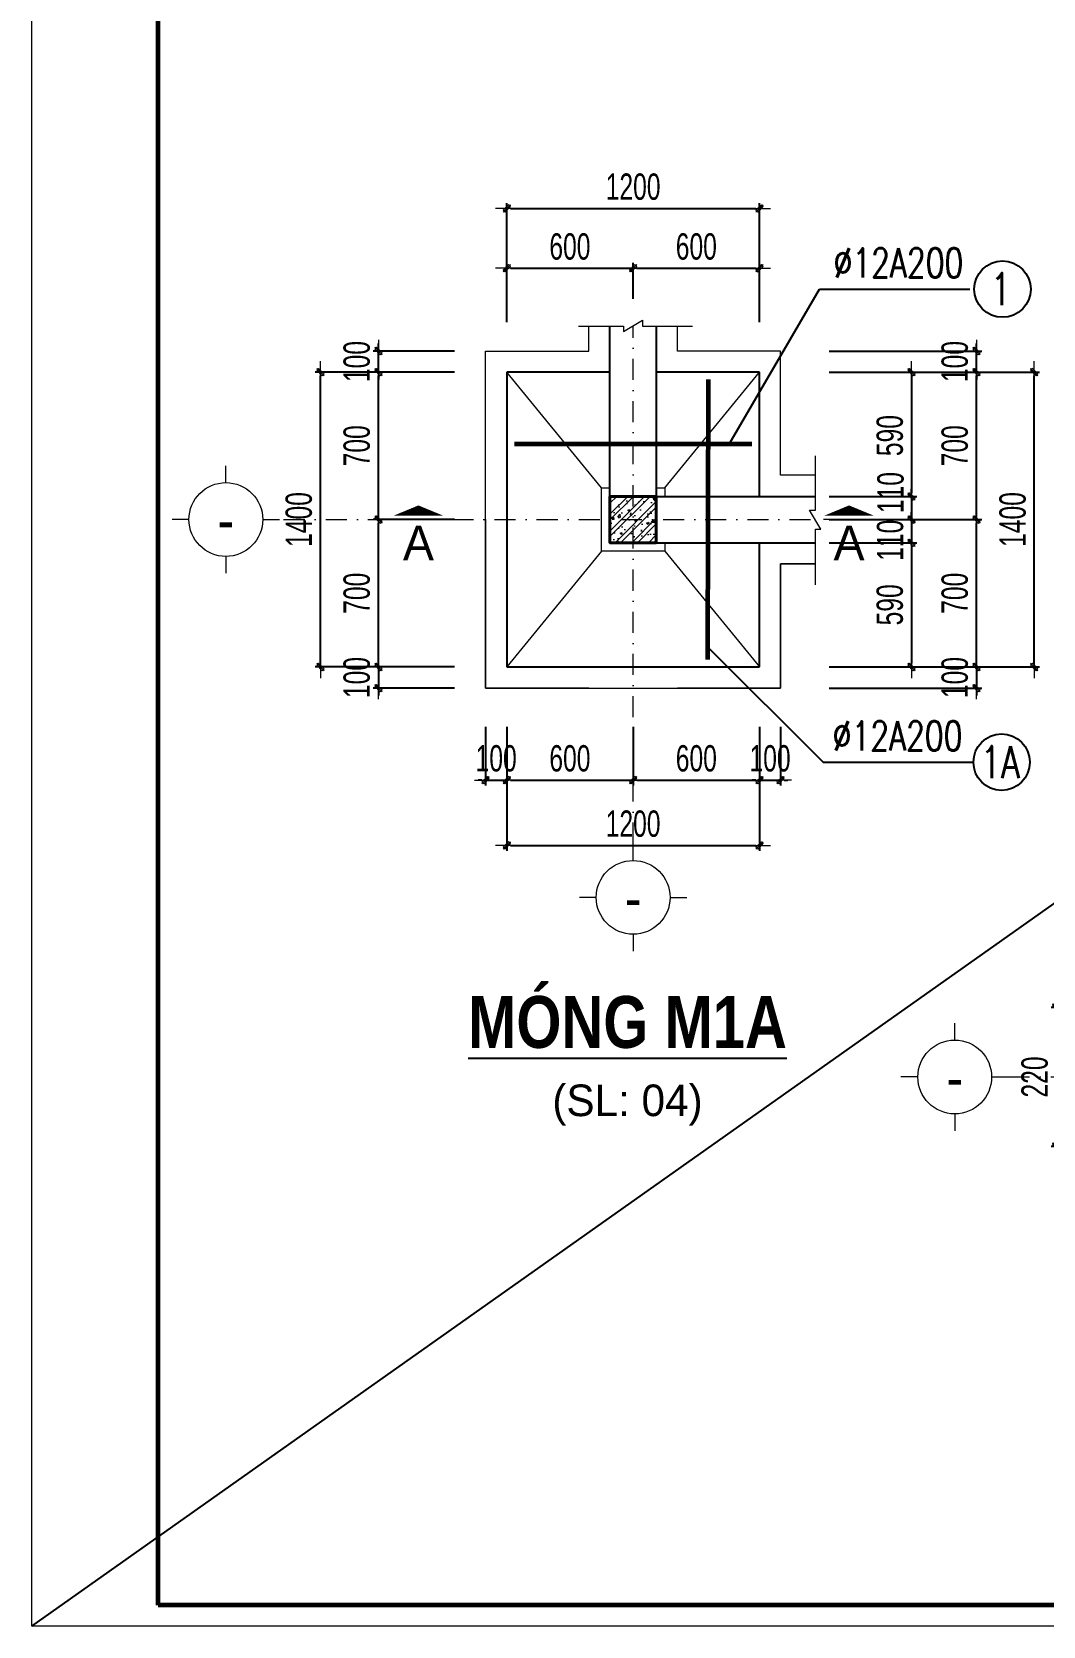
# Model space of a CAD drawing. Header units: millimetres. Extents: x -295047 to 263296, y -724756 to -308748.
# Drawn here: x -144104 to -139304, y -359455 to -351887 of the extents above; entities that cross this region are included whole.
import ezdxf
from ezdxf.enums import TextEntityAlignment as Align

# ---------------------------------------------------------------- set-up
doc = ezdxf.new("R2010")
doc.units = ezdxf.units.MM
doc.header["$MEASUREMENT"] = 0
doc.header["$PDMODE"] = 32
doc.linetypes.add('DASHDOT', pattern=[1, 0.5, -0.25, 0, -0.25])
doc.layers.get('Defpoints').update_dxf_attribs({"color": 1})
doc.layers.add('KCS_Plotter', color=11, linetype='Continuous', plot=False)
for name, color, linetype, lineweight in [('Khungten_LCDI', 7, 'Continuous', 5), ('LC Dim', 8, 'Continuous', 18), ('LC Hatch', 252, 'Continuous', 9), ('LC ISO', 153, 'Continuous', 13), ('LC Khac', 4, 'Continuous', 9), ('LC Net dam2', 6, 'Continuous', 40), ('LC Net dam3', 1, 'Continuous', 60), ('LC Net manh', 219, 'Continuous', 5), ('LC Net thay', 7, 'Continuous', 25), ('LC Net truc', 79, 'DASHDOT', 13), ('LC Text1', 3, 'Continuous', 20), ('LC Text2', 7, 'Continuous', 25)]:
    doc.layers.add(name, color=color, linetype=linetype, lineweight=lineweight)
doc.styles.add('HOATBIF', font='hoatbif.shx', dxfattribs={"width": 0.7})
doc.styles.add('Khungten', font='VHAVAN.TTF', dxfattribs={"width": 0.9, "height": 5000})
doc.styles.add('LC 1', font='VHAVANB.TTF')
doc.styles.add('LC 3', font='vnsimli.shx', dxfattribs={"width": 0.75})
doc.styles.add('LC3', font='VHARIALB.TTF', dxfattribs={"width": 0.8})
doc.styles.add('Title', font='VHBLACK.TTF', dxfattribs={"width": 0.8})
doc.dimstyles.new('1-100(1-50)', dxfattribs={"dimscale": 50, "dimtxt": 2.5, "dimasz": 0.35, "dimexe": 0.5, "dimexo": 0, "dimgap": 0.8, "dimtad": 1, "dimdec": 0, "dimzin": 0, "dimdsep": 46, "dimtxsty": 'HOATBIF', "dimblk1": 'DOT', "dimblk2": 'DOT', "dimsah": 1, "dimcen": -1, "dimdle": 1, "dimclrd": 256, "dimclre": 256, "dimclrt": 4, "dimadec": 3, "dimazin": 2, "dimtfac": 0.333333, "dimtdec": 0, "dimtix": 1, "dimtmove": 2, "dimatfit": 3, "dimldrblk": 'DOT', "dimfxl": 1, "dimtvp": 0.833333, "dimtolj": 1, "dimtzin": 0, "dimarcsym": 0})

# ---------------------------------------------------------------- blocks, each defined once
blk = doc.blocks.new('lcdi KC')
at = {"layer": 'Defpoints', "lineweight": 0}
blk.add_lwpolyline([(-1200, -14850), (-1200, 14850), (40800, 14850), (40800, -14850)], close=True, dxfattribs=at)
at = {"layer": 'Khungten_LCDI', "color": 5, "lineweight": 60}
blk.add_lwpolyline([(0, -14650), (0, 14650), (40600, 14650), (40600, -14650)], close=True, dxfattribs=at)
at = {"color": 7, "style": 'Khungten', "width": 0.8}
for tag, p in [('REVISION', (39499, -10746)), ('NGAYHT', (39546, -11609))]:
    blk.add_attdef(tag, text='', height=200, dxfattribs=at).set_placement(p, align=Align.CENTER)
at = {"layer": 'LC Text1', "style": 'Title', "width": 1.485915}
for tag, p, p2 in [('TENBANVE1', (36913, -8886), (40339, -8886)), ('TENBANVE2', (36913, -9562), (40339, -9562))]:
    blk.add_attdef(tag, text='', height=250, dxfattribs=at).set_placement(p, p2, align=Align.FIT)
at = {"layer": 'LC Text1', "style": 'Title', "width": 0.7}
blk.add_attdef('SOBANVE', text='', height=250, dxfattribs=at).set_placement((39562, -13896), align=Align.CENTER)
blk = doc.blocks.new('DOT')
at = {"layer": 'LC Dim'}
blk.add_line((-3, 0), (3, 0), dxfattribs=at)
at = {"layer": 'LC Dim', "color": 4}
blk.add_line((-1, -1), (1, 1), dxfattribs=at)
blk.add_lwpolyline([(0.5, 1), (-1, -0.5), (-0.5, -1), (1, 0.5)], close=True, dxfattribs=at)
blk = doc.blocks.new('*D578')
at = {"layer": 'Defpoints', "color": 0, "ltscale": 2, "transparency": 16777216}
for p in [(-142459.5, -354202.3), (-142098.3, -354202.3), (-142098.3, -354902.3)]:
    blk.add_point(p, dxfattribs=at)
at = {"layer": 'LC Dim', "lineweight": -2, "ltscale": 2, "transparency": 16777216}
for p, q in [((-142098.3, -354202.3), (-142484.5, -354202.3)), ((-142459.5, -354884.8), (-142459.5, -354219.8)), ((-142098.3, -354902.3), (-142484.5, -354902.3))]:
    blk.add_line(p, q, dxfattribs=at)
at = {"layer": 'LC Dim', "lineweight": -2, "ltscale": 2, "transparency": 16777216, "xscale": 17.5, "yscale": 17.5, "zscale": 17.5}
for p, rotation in [((-142459.5, -354202.3), 90), ((-142459.5, -354902.3), 270)]:
    blk.add_blockref('DOT', p, dxfattribs=dict(at, rotation=rotation))
at = {"layer": 'LC Dim', "color": 4, "ltscale": 2, "transparency": 16777216, "insert": (-142562, -354552.3), "char_height": 125, "attachment_point": 5, "rotation": 90, "style": 'HOATBIF'}
blk.add_mtext('\\A1;700', dxfattribs=at)
blk = doc.blocks.new('_Dot')
at = {"color": 0, "linetype": 'ByBlock', "lineweight": -2}
blk.add_line((-0.5, 0), (-1, 0), dxfattribs=at)
at = {"color": 0, "linetype": 'ByBlock', "const_width": 0.5}
blk.add_lwpolyline([(-0.25, 0, 1), (0.25, 0, 1)], format="xyb", close=True, dxfattribs=at)
blk = doc.blocks.new('*D579')
at = {"layer": 'Defpoints', "color": 0, "ltscale": 2, "transparency": 16777216}
for p in [(-142459.5, -353502.3), (-142098.3, -353502.3), (-142098.3, -354202.3)]:
    blk.add_point(p, dxfattribs=at)
at = {"layer": 'LC Dim', "lineweight": -2, "ltscale": 2, "transparency": 16777216}
for p, q in [((-142098.3, -353502.3), (-142484.5, -353502.3)), ((-142459.5, -354184.8), (-142459.5, -353519.8)), ((-142098.3, -354202.3), (-142484.5, -354202.3))]:
    blk.add_line(p, q, dxfattribs=at)
at = {"layer": 'LC Dim', "lineweight": -2, "ltscale": 2, "transparency": 16777216, "xscale": 17.5, "yscale": 17.5, "zscale": 17.5}
for p, rotation in [((-142459.5, -353502.3), 90), ((-142459.5, -354202.3), 270)]:
    blk.add_blockref('DOT', p, dxfattribs=dict(at, rotation=rotation))
at = {"layer": 'LC Dim', "color": 4, "ltscale": 2, "transparency": 16777216, "insert": (-142562, -353852.3), "char_height": 125, "attachment_point": 5, "rotation": 90, "style": 'HOATBIF'}
blk.add_mtext('\\A1;700', dxfattribs=at)
blk = doc.blocks.new('*D580')
at = {"layer": 'Defpoints', "color": 0, "ltscale": 2, "transparency": 16777216}
for p in [(-142459.5, -353402.3), (-142098.3, -353402.3), (-142098.3, -353502.3)]:
    blk.add_point(p, dxfattribs=at)
at = {"layer": 'LC Dim', "lineweight": -2, "ltscale": 2, "transparency": 16777216}
for p, q in [((-142098.3, -353402.3), (-142484.5, -353402.3)), ((-142459.5, -353384.8), (-142459.5, -353367.3)), ((-142459.5, -353502.3), (-142459.5, -353402.3)), ((-142098.3, -353502.3), (-142484.5, -353502.3)), ((-142459.5, -353519.8), (-142459.5, -353537.3))]:
    blk.add_line(p, q, dxfattribs=at)
at = {"layer": 'LC Dim', "lineweight": -2, "ltscale": 2, "transparency": 16777216, "xscale": 17.5, "yscale": 17.5, "zscale": 17.5}
for p, rotation in [((-142459.5, -353402.3), 270), ((-142459.5, -353502.3), 90)]:
    blk.add_blockref('DOT', p, dxfattribs=dict(at, rotation=rotation))
at = {"layer": 'LC Dim', "color": 4, "ltscale": 2, "transparency": 16777216, "insert": (-142562, -353452.3), "char_height": 125, "attachment_point": 5, "rotation": 90, "style": 'HOATBIF'}
blk.add_mtext('\\A1;100', dxfattribs=at)
blk = doc.blocks.new('*D581')
at = {"layer": 'Defpoints', "color": 0, "ltscale": 2, "transparency": 16777216}
for p in [(-142734.4, -353502.3), (-142098.3, -353502.3), (-142098.3, -354902.3)]:
    blk.add_point(p, dxfattribs=at)
at = {"layer": 'LC Dim', "lineweight": -2, "ltscale": 2, "transparency": 16777216}
for p, q in [((-142098.3, -353502.3), (-142759.4, -353502.3)), ((-142734.4, -354884.8), (-142734.4, -353519.8)), ((-142098.3, -354902.3), (-142759.4, -354902.3))]:
    blk.add_line(p, q, dxfattribs=at)
at = {"layer": 'LC Dim', "lineweight": -2, "ltscale": 2, "transparency": 16777216, "xscale": 17.5, "yscale": 17.5, "zscale": 17.5}
for p, rotation in [((-142734.4, -353502.3), 90), ((-142734.4, -354902.3), 270)]:
    blk.add_blockref('DOT', p, dxfattribs=dict(at, rotation=rotation))
at = {"layer": 'LC Dim', "color": 4, "ltscale": 2, "transparency": 16777216, "insert": (-142836.9, -354202.3), "char_height": 125, "attachment_point": 5, "rotation": 90, "style": 'HOATBIF'}
blk.add_mtext('\\A1;1400', dxfattribs=at)
blk = doc.blocks.new('*D582')
at = {"layer": 'Defpoints', "color": 0, "ltscale": 2, "transparency": 16777216}
for p in [(-142098.3, -354902.3), (-142459.5, -355002.3), (-142098.3, -355002.3)]:
    blk.add_point(p, dxfattribs=at)
at = {"layer": 'LC Dim', "lineweight": -2, "ltscale": 2, "transparency": 16777216}
for p, q in [((-142098.3, -354902.3), (-142484.5, -354902.3)), ((-142459.5, -354884.8), (-142459.5, -354867.3)), ((-142459.5, -354902.3), (-142459.5, -355002.3)), ((-142098.3, -355002.3), (-142484.5, -355002.3)), ((-142459.5, -355019.8), (-142459.5, -355037.3))]:
    blk.add_line(p, q, dxfattribs=at)
at = {"layer": 'LC Dim', "lineweight": -2, "ltscale": 2, "transparency": 16777216, "xscale": 17.5, "yscale": 17.5, "zscale": 17.5}
for p, rotation in [((-142459.5, -354902.3), 270), ((-142459.5, -355002.3), 90)]:
    blk.add_blockref('DOT', p, dxfattribs=dict(at, rotation=rotation))
at = {"layer": 'LC Dim', "color": 4, "ltscale": 2, "transparency": 16777216, "insert": (-142562, -354952.3), "char_height": 125, "attachment_point": 5, "rotation": 90, "style": 'HOATBIF'}
blk.add_mtext('\\A1;100', dxfattribs=at)
blk = doc.blocks.new('*D583')
at = {"layer": 'Defpoints', "color": 0, "ltscale": 2, "transparency": 16777216}
for p in [(-140319.3, -354202.3), (-139621, -354202.3), (-140319.3, -354902.3)]:
    blk.add_point(p, dxfattribs=at)
at = {"layer": 'LC Dim', "lineweight": -2, "ltscale": 2, "transparency": 16777216}
for p, q in [((-140319.3, -354202.3), (-139596, -354202.3)), ((-139621, -354884.8), (-139621, -354219.8)), ((-140319.3, -354902.3), (-139596, -354902.3))]:
    blk.add_line(p, q, dxfattribs=at)
at = {"layer": 'LC Dim', "lineweight": -2, "ltscale": 2, "transparency": 16777216, "xscale": 17.5, "yscale": 17.5, "zscale": 17.5}
for p, rotation in [((-139621, -354202.3), 90), ((-139621, -354902.3), 270)]:
    blk.add_blockref('DOT', p, dxfattribs=dict(at, rotation=rotation))
at = {"layer": 'LC Dim', "color": 4, "ltscale": 2, "transparency": 16777216, "insert": (-139723.5, -354552.3), "char_height": 125, "attachment_point": 5, "rotation": 90, "style": 'HOATBIF'}
blk.add_mtext('\\A1;700', dxfattribs=at)
blk = doc.blocks.new('*D584')
at = {"layer": 'Defpoints', "color": 0, "ltscale": 2, "transparency": 16777216}
for p in [(-140319.3, -353502.3), (-139621, -353502.3), (-140319.3, -354202.3)]:
    blk.add_point(p, dxfattribs=at)
at = {"layer": 'LC Dim', "lineweight": -2, "ltscale": 2, "transparency": 16777216}
for p, q in [((-140319.3, -353502.3), (-139596, -353502.3)), ((-139621, -354184.8), (-139621, -353519.8)), ((-140319.3, -354202.3), (-139596, -354202.3))]:
    blk.add_line(p, q, dxfattribs=at)
at = {"layer": 'LC Dim', "lineweight": -2, "ltscale": 2, "transparency": 16777216, "xscale": 17.5, "yscale": 17.5, "zscale": 17.5}
for p, rotation in [((-139621, -353502.3), 90), ((-139621, -354202.3), 270)]:
    blk.add_blockref('DOT', p, dxfattribs=dict(at, rotation=rotation))
at = {"layer": 'LC Dim', "color": 4, "ltscale": 2, "transparency": 16777216, "insert": (-139723.5, -353852.3), "char_height": 125, "attachment_point": 5, "rotation": 90, "style": 'HOATBIF'}
blk.add_mtext('\\A1;700', dxfattribs=at)
blk = doc.blocks.new('*D585')
at = {"layer": 'Defpoints', "color": 0, "ltscale": 2, "transparency": 16777216}
for p in [(-140319.3, -353402.3), (-139621, -353402.3), (-140319.3, -353502.3)]:
    blk.add_point(p, dxfattribs=at)
at = {"layer": 'LC Dim', "lineweight": -2, "ltscale": 2, "transparency": 16777216}
for p, q in [((-140319.3, -353402.3), (-139596, -353402.3)), ((-139621, -353384.8), (-139621, -353367.3)), ((-139621, -353502.3), (-139621, -353402.3)), ((-140319.3, -353502.3), (-139596, -353502.3)), ((-139621, -353519.8), (-139621, -353537.3))]:
    blk.add_line(p, q, dxfattribs=at)
at = {"layer": 'LC Dim', "lineweight": -2, "ltscale": 2, "transparency": 16777216, "xscale": 17.5, "yscale": 17.5, "zscale": 17.5}
for p, rotation in [((-139621, -353402.3), 270), ((-139621, -353502.3), 90)]:
    blk.add_blockref('DOT', p, dxfattribs=dict(at, rotation=rotation))
at = {"layer": 'LC Dim', "color": 4, "ltscale": 2, "transparency": 16777216, "insert": (-139723.5, -353452.3), "char_height": 125, "attachment_point": 5, "rotation": 90, "style": 'HOATBIF'}
blk.add_mtext('\\A1;100', dxfattribs=at)
blk = doc.blocks.new('*D586')
at = {"layer": 'Defpoints', "color": 0, "ltscale": 2, "transparency": 16777216}
for p in [(-140319.3, -353502.3), (-139346.2, -353502.3), (-140319.3, -354902.3)]:
    blk.add_point(p, dxfattribs=at)
at = {"layer": 'LC Dim', "lineweight": -2, "ltscale": 2, "transparency": 16777216}
for p, q in [((-140319.3, -353502.3), (-139321.2, -353502.3)), ((-139346.2, -354884.8), (-139346.2, -353519.8)), ((-140319.3, -354902.3), (-139321.2, -354902.3))]:
    blk.add_line(p, q, dxfattribs=at)
at = {"layer": 'LC Dim', "lineweight": -2, "ltscale": 2, "transparency": 16777216, "xscale": 17.5, "yscale": 17.5, "zscale": 17.5}
for p, rotation in [((-139346.2, -353502.3), 90), ((-139346.2, -354902.3), 270)]:
    blk.add_blockref('DOT', p, dxfattribs=dict(at, rotation=rotation))
at = {"layer": 'LC Dim', "color": 4, "ltscale": 2, "transparency": 16777216, "insert": (-139448.7, -354202.3), "char_height": 125, "attachment_point": 5, "rotation": 90, "style": 'HOATBIF'}
blk.add_mtext('\\A1;1400', dxfattribs=at)
blk = doc.blocks.new('*D587')
at = {"layer": 'Defpoints', "color": 0, "ltscale": 2, "transparency": 16777216}
for p in [(-140319.3, -354902.3), (-140319.3, -355002.3), (-139621, -355002.3)]:
    blk.add_point(p, dxfattribs=at)
at = {"layer": 'LC Dim', "lineweight": -2, "ltscale": 2, "transparency": 16777216}
for p, q in [((-140319.3, -354902.3), (-139596, -354902.3)), ((-139621, -354884.8), (-139621, -354867.3)), ((-139621, -354902.3), (-139621, -355002.3)), ((-140319.3, -355002.3), (-139596, -355002.3)), ((-139621, -355019.8), (-139621, -355037.3))]:
    blk.add_line(p, q, dxfattribs=at)
at = {"layer": 'LC Dim', "lineweight": -2, "ltscale": 2, "transparency": 16777216, "xscale": 17.5, "yscale": 17.5, "zscale": 17.5}
for p, rotation in [((-139621, -354902.3), 270), ((-139621, -355002.3), 90)]:
    blk.add_blockref('DOT', p, dxfattribs=dict(at, rotation=rotation))
at = {"layer": 'LC Dim', "color": 4, "ltscale": 2, "transparency": 16777216, "insert": (-139723.5, -354952.3), "char_height": 125, "attachment_point": 5, "rotation": 90, "style": 'HOATBIF'}
blk.add_mtext('\\A1;100', dxfattribs=at)
blk = doc.blocks.new('*D588')
at = {"layer": 'Defpoints', "color": 0, "ltscale": 2, "transparency": 16777216}
for p in [(-140319.3, -353502.3), (-140319.3, -354092.3), (-139929.2, -354092.3)]:
    blk.add_point(p, dxfattribs=at)
at = {"layer": 'LC Dim', "lineweight": -2, "ltscale": 2, "transparency": 16777216}
for p, q in [((-140319.3, -353502.3), (-139904.2, -353502.3)), ((-139929.2, -353519.8), (-139929.2, -354074.8)), ((-140319.3, -354092.3), (-139904.2, -354092.3))]:
    blk.add_line(p, q, dxfattribs=at)
at = {"layer": 'LC Dim', "lineweight": -2, "ltscale": 2, "transparency": 16777216, "xscale": 17.5, "yscale": 17.5, "zscale": 17.5}
for p, rotation in [((-139929.2, -353502.3), 90), ((-139929.2, -354092.3), 270)]:
    blk.add_blockref('DOT', p, dxfattribs=dict(at, rotation=rotation))
at = {"layer": 'LC Dim', "color": 4, "ltscale": 2, "transparency": 16777216, "insert": (-140031.7, -353803.8), "char_height": 125, "attachment_point": 5, "rotation": 90, "style": 'HOATBIF'}
blk.add_mtext('\\A1;590', dxfattribs=at)
blk = doc.blocks.new('*D589')
at = {"layer": 'Defpoints', "color": 0, "ltscale": 2, "transparency": 16777216}
for p in [(-140319.3, -354092.3), (-140319.3, -354202.3), (-139929.2, -354202.3)]:
    blk.add_point(p, dxfattribs=at)
at = {"layer": 'LC Dim', "lineweight": -2, "ltscale": 2, "transparency": 16777216}
for p, q in [((-140319.3, -354092.3), (-139904.2, -354092.3)), ((-139929.2, -354074.8), (-139929.2, -354057.3)), ((-139929.2, -354092.3), (-139929.2, -354202.3)), ((-140319.3, -354202.3), (-139904.2, -354202.3)), ((-139929.2, -354219.8), (-139929.2, -354237.3))]:
    blk.add_line(p, q, dxfattribs=at)
at = {"layer": 'LC Dim', "lineweight": -2, "ltscale": 2, "transparency": 16777216, "xscale": 17.5, "yscale": 17.5, "zscale": 17.5}
for p, rotation in [((-139929.2, -354092.3), 270), ((-139929.2, -354202.3), 90)]:
    blk.add_blockref('DOT', p, dxfattribs=dict(at, rotation=rotation))
at = {"layer": 'LC Dim', "color": 4, "ltscale": 2, "transparency": 16777216, "insert": (-140028, -354074.3), "char_height": 125, "attachment_point": 5, "rotation": 90, "style": 'HOATBIF'}
blk.add_mtext('\\A1;110', dxfattribs=at)
blk = doc.blocks.new('*D590')
at = {"layer": 'Defpoints', "color": 0, "ltscale": 2, "transparency": 16777216}
for p in [(-140319.3, -354202.3), (-140319.3, -354312.3), (-139929.2, -354312.3)]:
    blk.add_point(p, dxfattribs=at)
at = {"layer": 'LC Dim', "lineweight": -2, "ltscale": 2, "transparency": 16777216}
for p, q in [((-139929.2, -354184.8), (-139929.2, -354167.3)), ((-140319.3, -354202.3), (-139904.2, -354202.3)), ((-139929.2, -354202.3), (-139929.2, -354312.3)), ((-140319.3, -354312.3), (-139904.2, -354312.3)), ((-139929.2, -354329.8), (-139929.2, -354347.3))]:
    blk.add_line(p, q, dxfattribs=at)
at = {"layer": 'LC Dim', "lineweight": -2, "ltscale": 2, "transparency": 16777216, "xscale": 17.5, "yscale": 17.5, "zscale": 17.5}
for p, rotation in [((-139929.2, -354202.3), 270), ((-139929.2, -354312.3), 90)]:
    blk.add_blockref('DOT', p, dxfattribs=dict(at, rotation=rotation))
at = {"layer": 'LC Dim', "color": 4, "ltscale": 2, "transparency": 16777216, "insert": (-140030.2, -354300.8), "char_height": 125, "attachment_point": 5, "rotation": 90, "style": 'HOATBIF'}
blk.add_mtext('\\A1;110', dxfattribs=at)
blk = doc.blocks.new('*D591')
at = {"layer": 'Defpoints', "color": 0, "ltscale": 2, "transparency": 16777216}
for p in [(-140319.3, -354312.3), (-140319.3, -354902.3), (-139929.2, -354902.3)]:
    blk.add_point(p, dxfattribs=at)
at = {"layer": 'LC Dim', "lineweight": -2, "ltscale": 2, "transparency": 16777216}
for p, q in [((-140319.3, -354312.3), (-139904.2, -354312.3)), ((-139929.2, -354329.8), (-139929.2, -354884.8)), ((-140319.3, -354902.3), (-139904.2, -354902.3))]:
    blk.add_line(p, q, dxfattribs=at)
at = {"layer": 'LC Dim', "lineweight": -2, "ltscale": 2, "transparency": 16777216, "xscale": 17.5, "yscale": 17.5, "zscale": 17.5}
for p, rotation in [((-139929.2, -354312.3), 90), ((-139929.2, -354902.3), 270)]:
    blk.add_blockref('DOT', p, dxfattribs=dict(at, rotation=rotation))
at = {"layer": 'LC Dim', "color": 4, "ltscale": 2, "transparency": 16777216, "insert": (-140031.7, -354607.3), "char_height": 125, "attachment_point": 5, "rotation": 90, "style": 'HOATBIF'}
blk.add_mtext('\\A1;590', dxfattribs=at)
blk = doc.blocks.new('*D592')
at = {"layer": 'Defpoints', "color": 0, "ltscale": 2, "transparency": 16777216}
for p in [(-141950.5, -355186.9), (-141850.5, -355186.9), (-141850.5, -355439.2)]:
    blk.add_point(p, dxfattribs=at)
at = {"layer": 'LC Dim', "lineweight": -2, "ltscale": 2, "transparency": 16777216}
for p, q in [((-141950.5, -355186.9), (-141950.5, -355464.2)), ((-141850.5, -355186.9), (-141850.5, -355464.2)), ((-141968, -355439.2), (-141985.5, -355439.2)), ((-141950.5, -355439.2), (-141850.5, -355439.2)), ((-141833, -355439.2), (-141815.5, -355439.2))]:
    blk.add_line(p, q, dxfattribs=at)
at = {"layer": 'LC Dim', "lineweight": -2, "ltscale": 2, "transparency": 16777216, "xscale": 17.5, "yscale": 17.5, "zscale": 17.5}
blk.add_blockref('DOT', (-141950.5, -355439.2), dxfattribs=at)
at = {"layer": 'LC Dim', "lineweight": -2, "ltscale": 2, "transparency": 16777216, "xscale": 17.5, "yscale": 17.5, "zscale": 17.5, "rotation": 180}
blk.add_blockref('DOT', (-141850.5, -355439.2), dxfattribs=at)
at = {"layer": 'LC Dim', "color": 4, "ltscale": 2, "transparency": 16777216, "insert": (-141900.5, -355336.7), "char_height": 125, "attachment_point": 5, "style": 'HOATBIF'}
blk.add_mtext('\\A1;100', dxfattribs=at)
blk = doc.blocks.new('*D593')
at = {"layer": 'Defpoints', "color": 0, "ltscale": 2, "transparency": 16777216}
for p in [(-141850.5, -355186.9), (-141250.5, -355186.9), (-141250.5, -355439.2)]:
    blk.add_point(p, dxfattribs=at)
at = {"layer": 'LC Dim', "lineweight": -2, "ltscale": 2, "transparency": 16777216}
for p, q in [((-141850.5, -355186.9), (-141850.5, -355464.2)), ((-141250.5, -355186.9), (-141250.5, -355464.2)), ((-141833, -355439.2), (-141268, -355439.2))]:
    blk.add_line(p, q, dxfattribs=at)
at = {"layer": 'LC Dim', "lineweight": -2, "ltscale": 2, "transparency": 16777216, "xscale": 17.5, "yscale": 17.5, "zscale": 17.5, "rotation": 180}
blk.add_blockref('DOT', (-141850.5, -355439.2), dxfattribs=at)
at = {"layer": 'LC Dim', "lineweight": -2, "ltscale": 2, "transparency": 16777216, "xscale": 17.5, "yscale": 17.5, "zscale": 17.5}
blk.add_blockref('DOT', (-141250.5, -355439.2), dxfattribs=at)
at = {"layer": 'LC Dim', "color": 4, "ltscale": 2, "transparency": 16777216, "insert": (-141550.5, -355336.7), "char_height": 125, "attachment_point": 5, "style": 'HOATBIF'}
blk.add_mtext('\\A1;600', dxfattribs=at)
blk = doc.blocks.new('*D594')
at = {"layer": 'Defpoints', "color": 0, "ltscale": 2, "transparency": 16777216}
for p in [(-140650.5, -355186.9), (-140550.5, -355186.9), (-140550.5, -355439.2)]:
    blk.add_point(p, dxfattribs=at)
at = {"layer": 'LC Dim', "lineweight": -2, "ltscale": 2, "transparency": 16777216}
for p, q in [((-140650.5, -355186.9), (-140650.5, -355464.2)), ((-140550.5, -355186.9), (-140550.5, -355464.2)), ((-140668, -355439.2), (-140685.5, -355439.2)), ((-140650.5, -355439.2), (-140550.5, -355439.2)), ((-140533, -355439.2), (-140515.5, -355439.2))]:
    blk.add_line(p, q, dxfattribs=at)
at = {"layer": 'LC Dim', "lineweight": -2, "ltscale": 2, "transparency": 16777216, "xscale": 17.5, "yscale": 17.5, "zscale": 17.5}
blk.add_blockref('DOT', (-140650.5, -355439.2), dxfattribs=at)
at = {"layer": 'LC Dim', "lineweight": -2, "ltscale": 2, "transparency": 16777216, "xscale": 17.5, "yscale": 17.5, "zscale": 17.5, "rotation": 180}
blk.add_blockref('DOT', (-140550.5, -355439.2), dxfattribs=at)
at = {"layer": 'LC Dim', "color": 4, "ltscale": 2, "transparency": 16777216, "insert": (-140600.5, -355336.7), "char_height": 125, "attachment_point": 5, "style": 'HOATBIF'}
blk.add_mtext('\\A1;100', dxfattribs=at)
blk = doc.blocks.new('*D595')
at = {"layer": 'Defpoints', "color": 0, "ltscale": 2, "transparency": 16777216}
for p in [(-141250.5, -355186.9), (-140650.5, -355186.9), (-140650.5, -355439.2)]:
    blk.add_point(p, dxfattribs=at)
at = {"layer": 'LC Dim', "lineweight": -2, "ltscale": 2, "transparency": 16777216}
for p, q in [((-141250.5, -355186.9), (-141250.5, -355464.2)), ((-140650.5, -355186.9), (-140650.5, -355464.2)), ((-141233, -355439.2), (-140668, -355439.2))]:
    blk.add_line(p, q, dxfattribs=at)
at = {"layer": 'LC Dim', "lineweight": -2, "ltscale": 2, "transparency": 16777216, "xscale": 17.5, "yscale": 17.5, "zscale": 17.5, "rotation": 180}
blk.add_blockref('DOT', (-141250.5, -355439.2), dxfattribs=at)
at = {"layer": 'LC Dim', "lineweight": -2, "ltscale": 2, "transparency": 16777216, "xscale": 17.5, "yscale": 17.5, "zscale": 17.5}
blk.add_blockref('DOT', (-140650.5, -355439.2), dxfattribs=at)
at = {"layer": 'LC Dim', "color": 4, "ltscale": 2, "transparency": 16777216, "insert": (-140950.5, -355336.7), "char_height": 125, "attachment_point": 5, "style": 'HOATBIF'}
blk.add_mtext('\\A1;600', dxfattribs=at)
blk = doc.blocks.new('*D596')
at = {"layer": 'Defpoints', "color": 0, "ltscale": 2, "transparency": 16777216}
for p in [(-141850.5, -355186.9), (-140650.5, -355186.9), (-140650.5, -355749.2)]:
    blk.add_point(p, dxfattribs=at)
at = {"layer": 'LC Dim', "lineweight": -2, "ltscale": 2, "transparency": 16777216}
for p, q in [((-141850.5, -355186.9), (-141850.5, -355774.2)), ((-140650.5, -355186.9), (-140650.5, -355774.2)), ((-141833, -355749.2), (-140668, -355749.2))]:
    blk.add_line(p, q, dxfattribs=at)
at = {"layer": 'LC Dim', "lineweight": -2, "ltscale": 2, "transparency": 16777216, "xscale": 17.5, "yscale": 17.5, "zscale": 17.5, "rotation": 180}
blk.add_blockref('DOT', (-141850.5, -355749.2), dxfattribs=at)
at = {"layer": 'LC Dim', "lineweight": -2, "ltscale": 2, "transparency": 16777216, "xscale": 17.5, "yscale": 17.5, "zscale": 17.5}
blk.add_blockref('DOT', (-140650.5, -355749.2), dxfattribs=at)
at = {"layer": 'LC Dim', "color": 4, "ltscale": 2, "transparency": 16777216, "insert": (-141250.5, -355646.7), "char_height": 125, "attachment_point": 5, "style": 'HOATBIF'}
blk.add_mtext('\\A1;1200', dxfattribs=at)
blk = doc.blocks.new('TTRUC')
at = {"layer": 'LC ISO'}
for p, q in [((0, 6.95), (0, 10.13)), ((-6.95, 0), (-10.13, 0)), ((6.95, 0), (10.13, 0)), ((0, -6.95), (0, -10.13))]:
    blk.add_line(p, q, dxfattribs=at)
at = {"layer": 'LC Net manh'}
blk.add_circle((0, 0), 6.95, dxfattribs=at)
blk = doc.blocks.new('TIEUDE1')
at = {"layer": 'LC Text2', "color": 7, "style": 'LC 1'}
blk.add_attdef('TIªU§Ò', text='', height=5, dxfattribs=at).set_placement((0, 0), align=Align.BOTTOM_CENTER)
blk.add_attdef('TL', text='', height=3, dxfattribs=at).set_placement((0, -2), align=Align.TOP_CENTER)
blk = doc.blocks.new('*D603')
at = {"layer": 'Defpoints', "color": 0, "ltscale": 2, "transparency": 16777216}
for p in [(-139241.8, -356518.5), (-138737.5, -356518.5), (-138737.5, -357178.5)]:
    blk.add_point(p, dxfattribs=at)
at = {"layer": 'LC Dim', "lineweight": -2, "ltscale": 2, "transparency": 16777216}
for p, q in [((-138737.5, -356518.5), (-139266.8, -356518.5)), ((-139241.8, -357161), (-139241.8, -356536)), ((-138737.5, -357178.5), (-139266.8, -357178.5))]:
    blk.add_line(p, q, dxfattribs=at)
at = {"layer": 'LC Dim', "lineweight": -2, "ltscale": 2, "transparency": 16777216, "xscale": 17.5, "yscale": 17.5, "zscale": 17.5}
for p, rotation in [((-139241.8, -356518.5), 90), ((-139241.8, -357178.5), 270)]:
    blk.add_blockref('DOT', p, dxfattribs=dict(at, rotation=rotation))
at = {"layer": 'LC Dim', "color": 4, "ltscale": 2, "transparency": 16777216, "insert": (-139344.3, -356848.5), "char_height": 125, "attachment_point": 5, "rotation": 90, "style": 'HOATBIF'}
blk.add_mtext('\\A1;220', dxfattribs=at)
blk = doc.blocks.new('*D619')
at = {"layer": 'Defpoints', "color": 0, "ltscale": 2, "transparency": 16777216}
for p in [(-141250.5, -353009.4), (-141850.5, -353154.4), (-141250.5, -353154.4)]:
    blk.add_point(p, dxfattribs=at)
at = {"layer": 'LC Dim', "lineweight": -2, "ltscale": 2, "transparency": 16777216}
for p, q in [((-141850.5, -353154.4), (-141850.5, -352984.4)), ((-141833, -353009.4), (-141268, -353009.4)), ((-141250.5, -353154.4), (-141250.5, -352984.4))]:
    blk.add_line(p, q, dxfattribs=at)
at = {"layer": 'LC Dim', "lineweight": -2, "ltscale": 2, "transparency": 16777216, "xscale": 17.5, "yscale": 17.5, "zscale": 17.5, "rotation": 180}
blk.add_blockref('DOT', (-141850.5, -353009.4), dxfattribs=at)
at = {"layer": 'LC Dim', "lineweight": -2, "ltscale": 2, "transparency": 16777216, "xscale": 17.5, "yscale": 17.5, "zscale": 17.5}
blk.add_blockref('DOT', (-141250.5, -353009.4), dxfattribs=at)
at = {"layer": 'LC Dim', "color": 4, "ltscale": 2, "transparency": 16777216, "insert": (-141550.5, -352906.9), "char_height": 125, "attachment_point": 5, "style": 'HOATBIF'}
blk.add_mtext('\\A1;600', dxfattribs=at)
blk = doc.blocks.new('*D620')
at = {"layer": 'Defpoints', "color": 0, "ltscale": 2, "transparency": 16777216}
for p in [(-140650.5, -353009.4), (-141250.5, -353154.4), (-140650.5, -353154.4)]:
    blk.add_point(p, dxfattribs=at)
at = {"layer": 'LC Dim', "lineweight": -2, "ltscale": 2, "transparency": 16777216}
for p, q in [((-141250.5, -353154.4), (-141250.5, -352984.4)), ((-141233, -353009.4), (-140668, -353009.4)), ((-140650.5, -353154.4), (-140650.5, -352984.4))]:
    blk.add_line(p, q, dxfattribs=at)
at = {"layer": 'LC Dim', "lineweight": -2, "ltscale": 2, "transparency": 16777216, "xscale": 17.5, "yscale": 17.5, "zscale": 17.5, "rotation": 180}
blk.add_blockref('DOT', (-141250.5, -353009.4), dxfattribs=at)
at = {"layer": 'LC Dim', "lineweight": -2, "ltscale": 2, "transparency": 16777216, "xscale": 17.5, "yscale": 17.5, "zscale": 17.5}
blk.add_blockref('DOT', (-140650.5, -353009.4), dxfattribs=at)
at = {"layer": 'LC Dim', "color": 4, "ltscale": 2, "transparency": 16777216, "insert": (-140950.5, -352906.9), "char_height": 125, "attachment_point": 5, "style": 'HOATBIF'}
blk.add_mtext('\\A1;600', dxfattribs=at)
blk = doc.blocks.new('*D623')
at = {"layer": 'Defpoints', "color": 0, "ltscale": 2, "transparency": 16777216}
for p in [(-140650.5, -352725.4), (-141850.5, -353264.9), (-140650.5, -353264.9)]:
    blk.add_point(p, dxfattribs=at)
at = {"layer": 'LC Dim', "lineweight": -2, "ltscale": 2, "transparency": 16777216}
for p, q in [((-141850.5, -353264.9), (-141850.5, -352700.4)), ((-141833, -352725.4), (-140668, -352725.4)), ((-140650.5, -353264.9), (-140650.5, -352700.4))]:
    blk.add_line(p, q, dxfattribs=at)
at = {"layer": 'LC Dim', "lineweight": -2, "ltscale": 2, "transparency": 16777216, "xscale": 17.5, "yscale": 17.5, "zscale": 17.5, "rotation": 180}
blk.add_blockref('DOT', (-141850.5, -352725.4), dxfattribs=at)
at = {"layer": 'LC Dim', "lineweight": -2, "ltscale": 2, "transparency": 16777216, "xscale": 17.5, "yscale": 17.5, "zscale": 17.5}
blk.add_blockref('DOT', (-140650.5, -352725.4), dxfattribs=at)
at = {"layer": 'LC Dim', "color": 4, "ltscale": 2, "transparency": 16777216, "insert": (-141250.5, -352622.9), "char_height": 125, "attachment_point": 5, "style": 'HOATBIF'}
blk.add_mtext('\\A1;1200', dxfattribs=at)

msp = doc.modelspace()

# ---------------------------------------------------------------- hatches: boundary and pattern name
at = {"layer": 'LC Hatch', "ltscale": 2}
h = msp.add_hatch(dxfattribs=at)
h.set_pattern_fill('BTCT', color=256, scale=15, style=0)
h.set_pattern_definition([(50, (-66443.94, -258737.06), (107.58903, -9.41282), [11.25, -123.75]), (355, (-66443.94, -258737.06), (-20.8127, 112.82882), [9, -99]), (100.4514, (-66434.97, -258737.85), (86.77641, 103.41593), [9.56103, -105.17132]), (46.1842, (-66443.94, -258707.06), (160.08616, -24.82785), [16.875, -185.625]), (96.6356, (-66430.6, -258709.13), (140.1994, 146.11768), [14.34154, -157.75695]), (351.1842, (-66443.94, -258707.06), (140.1993, 146.1178), [13.5, -148.5]), (21, (-66428.94, -258714.56), (89.53606, -60.392834), [11.25, -123.75]), (326, (-66428.94, -258714.56), (36.4973, 108.77251), [9, -99]), (71.4514, (-66421.48, -258719.59), (126.03339, 48.379575), [9.56103, -105.17132]), (37.5, (-66443.94, -258737.06), (1.823978, 49.934078), [0, -97.8, 0, -100.5, 0, -99.375]), (7.5, (-66443.94, -258737.06), (39.46043, 59.161757), [0, -57.3, 0, -95.55, 0, -37.875]), (327.5, (-66477.39, -258737.06), (80.073365, -3.383231), [0, -37.5, 0, -117, 0, -155.25]), (317.5, (-66492.39, -258737.06), (87.477925, 15.015747), [0, -48.75, 0, -77.7, 0, -110.25]), (45, (-66443.94, -258737.06), (-39.774756, 39.774756), []), (45, (-66417.42, -258737.06), (-39.774756, 39.774756), [])])
h.paths.add_polyline_path([(-141360.5, -354092.3), (-141140.5, -354092.3), (-141140.5, -354312.3), (-141360.5, -354312.3)])

# ---------------------------------------------------------------- linework, layer by layer
at = {"layer": 'KCS_Plotter', "ltscale": 2}
msp.add_line((-144104.2, -359455.3), (-123104.2, -344605.3), dxfattribs=at)
at = {"layer": 'LC Dim', "ltscale": 2}
msp.add_lwpolyline([(-141509.3, -353284.2), (-141295.5, -353284.2), (-141295.5, -353310.1), (-141205.5, -353256.6), (-141205.5, -353284.2), (-140969.1, -353284.2)], dxfattribs=at)
at = {"layer": 'LC Khac', "color": 1, "ltscale": 2}
for p, q in [((-142148.1, -354202.3), (-142390.8, -354202.3)), ((-140104.1, -354202.3), (-140346.9, -354202.3))]:
    msp.add_line(p, q, dxfattribs=at)
for points in [[(-142269.5, -354135.3, 0, 235.7, 0), (-142269.5, -354184, 137.5, 137.5, 0)], [(-140225.5, -354135.3, 0, 235.7, 0), (-140225.5, -354184, 137.5, 137.5, 0)]]:
    msp.add_lwpolyline(points, format="xyseb", dxfattribs=at)
at = {"layer": 'LC Net dam2', "ltscale": 2}
msp.add_lwpolyline([(-141140.5, -354222.6), (-141140.5, -354092.3), (-141360.5, -354092.3), (-141360.5, -354312.3), (-141140.5, -354312.3), (-141140.5, -354222.6)], dxfattribs=at)
at = {"layer": 'LC Net dam3'}
for p, q in [((-140895.5, -354866.7), (-140892.8, -353537.8)), ((-140687.2, -353845.1), (-141813.7, -353845.1))]:
    msp.add_line(p, q, dxfattribs=at)
at = {"layer": 'LC Net manh', "ltscale": 2}
for p, q in [((-141400.5, -354052.3), (-141850.5, -353502.3)), ((-141100.5, -354052.3), (-140650.5, -353502.3)), ((-141400.5, -354352.3), (-141850.5, -354902.3)), ((-141100.5, -354352.3), (-140650.5, -354902.3))]:
    msp.add_line(p, q, dxfattribs=at)
for points in [[(-141950.5, -354202.3), (-141950.5, -353402.3), (-141460.5, -353402.3), (-141460.5, -353284.2)], [(-140385.2, -353992.3), (-140550.5, -353992.3), (-140550.5, -353402.3), (-141040.5, -353402.3), (-141040.5, -353284.2)], [(-140385.2, -354512.8), (-140385.2, -354247.3), (-140359.3, -354247.3), (-140412.9, -354157.3), (-140385.2, -354157.3), (-140385.2, -353900)], [(-141400.5, -354202.3), (-141400.5, -354052.3), (-141360.5, -354052.3)], [(-141140.5, -354052.3), (-141100.5, -354052.3), (-141100.5, -354092.3)], [(-141460.5, -355002.3), (-141950.5, -355002.3), (-141950.5, -354202.3)], [(-141950.5, -354202.3), (-141950.5, -355002.3), (-140550.5, -355002.3), (-140550.5, -354412.3), (-140385.2, -354412.3)], [(-141250.5, -354352.3), (-141400.5, -354352.3), (-141400.5, -354202.3)], [(-141100.5, -354312.3), (-141100.5, -354352.3), (-141250.5, -354352.3)], [(-140385.2, -354412.3), (-140550.5, -354412.3), (-140550.5, -355002.3), (-141040.5, -355002.3)]]:
    msp.add_lwpolyline(points, dxfattribs=at)
at = {"layer": 'LC Net thay'}
for p, q in [((-141360.5, -354092.3), (-141360.5, -353284.2)), ((-141140.5, -353284.2), (-141140.5, -354092.3)), ((-141140.5, -354092.3), (-140385.2, -354092.3)), ((-141360.5, -354312.3), (-140385.2, -354312.3))]:
    msp.add_line(p, q, dxfattribs=at)
at = {"layer": 'LC Net thay', "ltscale": 2}
for p, q in [((-141360.5, -353502.3), (-141850.5, -353502.3)), ((-141850.5, -353502.3), (-141850.5, -354202.3)), ((-140650.5, -353502.3), (-141140.5, -353502.3)), ((-140650.5, -354092.3), (-140650.5, -353502.3)), ((-141850.5, -354202.3), (-141850.5, -354902.3)), ((-140650.5, -354902.3), (-140650.5, -354312.3)), ((-141850.5, -354902.3), (-140650.5, -354902.3))]:
    msp.add_line(p, q, dxfattribs=at)
at = {"layer": 'LC Net truc', "ltscale": 200}
for p, q in [((-141250.5, -355740.7), (-141250.5, -353283.3)), ((-142909.2, -354202.3), (-140386.1, -354202.3)), ((-139468.5, -356848.5), (-137838.2, -356848.5))]:
    msp.add_line(p, q, dxfattribs=at)
at = {"layer": 'LC Text2', "ltscale": 100}
for centre in [(-139497.1, -353108.6), (-139501.3, -355354.1)]:
    msp.add_circle(centre, 133.8, dxfattribs=at)

# ---------------------------------------------------------------- block references
at = {"layer": 'LC ISO', "xscale": 25.19610424696835, "yscale": 25.19610424696835, "zscale": 25.19610424696835}
for p in [(-143183.4, -354202.3), (-141250.5, -355995.9), (-139723.8, -356848.5)]:
    msp.add_blockref('TTRUC', p, dxfattribs=at)
at = {"layer": 'LC Net thay', "xscale": 0.5000000000000013, "yscale": 0.5000000000000013, "zscale": 0.5000000000000013}
msp.add_blockref('lcdi KC', (-143504.2, -352030.3), dxfattribs=at)
at = {"layer": 'LC Text2'}
ref = msp.add_blockref('TIEUDE1', (-141277.2, -356784.3), dxfattribs=dict(at, xscale=50.00000000009664, yscale=50.00000000009664, zscale=50.00000000009664))
ref.add_attrib('TIªU§Ò', '%%Umãng m1a', dxfattribs={"color": 7, "height": 246.221, "style": 'LC3', "width": 0.8}).set_placement((-141277.2, -356784.3), align=Align.BOTTOM_CENTER)
ref.add_attrib('TL', '(sl: 04)', dxfattribs={"color": 7, "height": 150, "style": 'LC 1'}).set_placement((-141277.2, -356884.3), align=Align.TOP_CENTER)

# ---------------------------------------------------------------- texts
at = {"ltscale": 2, "style": 'LC 1'}
for p in [(-142269.5, -354313.4), (-140225.5, -354313.4)]:
    msp.add_attdef('A', text='B', height=165, dxfattribs=at).set_placement(p, align=Align.MIDDLE_CENTER)
at = {"layer": 'LC Text1', "ltscale": 0.2, "style": 'LC 1', "width": 0.9}
for p in [(-143183.4, -354362.8), (-141250.5, -356156.4), (-139723.8, -357009)]:
    msp.add_text('-', height=197.3, dxfattribs=at).set_placement(p, align=Align.BOTTOM_CENTER)
at = {"layer": 'LC Text2', "linetype": 'ByBlock', "style": 'LC 3', "width": 0.75}
for p in [(-140299.2, -353053.2), (-140303.3, -355298.7)]:
    msp.add_text('%%C12A200', height=138.89, dxfattribs=at).set_placement(p)
at = {"layer": 'LC Text2', "ltscale": 100, "style": 'LC 3', "width": 0.75}
for s, height, p in [('1', 152.8, (-139504.7, -353108.6)), ('1A', 152.78, (-139508.8, -355354.1))]:
    msp.add_text(s, height=height, dxfattribs=at).set_placement(p, align=Align.MIDDLE_CENTER)

# ---------------------------------------------------------------- dimensions: what is measured, and where the dimension line sits
at = {"layer": 'LC Dim', "ltscale": 2}
for base, p1, p2, picture, middle in [((-140650.5, -352725.4), (-141850.5, -353264.9), (-140650.5, -353264.9), '*D623', (-141250.5, -352622.9)), ((-141250.5, -353009.4), (-141850.5, -353154.4), (-141250.5, -353154.4), '*D619', (-141550.5, -352906.9)), ((-140650.5, -353009.4), (-141250.5, -353154.4), (-140650.5, -353154.4), '*D620', (-140950.5, -352906.9)), ((-141850.5, -355439.2), (-141950.5, -355186.9), (-141850.5, -355186.9), '*D592', (-141900.5, -355336.7)), ((-141250.5, -355439.2), (-141850.5, -355186.9), (-141250.5, -355186.9), '*D593', (-141550.5, -355336.7)), ((-140650.5, -355749.2), (-141850.5, -355186.9), (-140650.5, -355186.9), '*D596', (-141250.5, -355646.7)), ((-140650.5, -355439.2), (-141250.5, -355186.9), (-140650.5, -355186.9), '*D595', (-140950.5, -355336.7)), ((-140550.5, -355439.2), (-140650.5, -355186.9), (-140550.5, -355186.9), '*D594', (-140600.5, -355336.7))]:
    dim = msp.add_linear_dim(base=base, p1=p1, p2=p2, dimstyle='1-100(1-50)', dxfattribs=at)
    dim.commit()
    dim.dimension.update_dxf_attribs({"geometry": picture, "text_midpoint": middle})
for base, p1, p2, angle, picture, middle in [((-142459.5, -353402.3), (-142098.3, -353502.3), (-142098.3, -353402.3), 90, '*D580', (-142562, -353452.3)), ((-139621, -353402.3), (-140319.3, -353502.3), (-140319.3, -353402.3), 90, '*D585', (-139723.5, -353452.3)), ((-142734.4, -353502.3), (-142098.3, -354902.3), (-142098.3, -353502.3), 90, '*D581', (-142836.9, -354202.3)), ((-142459.5, -353502.3), (-142098.3, -354202.3), (-142098.3, -353502.3), 90, '*D579', (-142562, -353852.3)), ((-139621, -353502.3), (-140319.3, -354202.3), (-140319.3, -353502.3), 90, '*D584', (-139723.5, -353852.3)), ((-139346.2, -353502.3), (-140319.3, -354902.3), (-140319.3, -353502.3), 90, '*D586', (-139448.7, -354202.3)), ((-142459.5, -354202.3), (-142098.3, -354902.3), (-142098.3, -354202.3), 90, '*D578', (-142562, -354552.3)), ((-139621, -354202.3), (-140319.3, -354902.3), (-140319.3, -354202.3), 90, '*D583', (-139723.5, -354552.3)), ((-139929.2, -354902.3), (-140319.3, -354312.3), (-140319.3, -354902.3), 90, '*D591', (-140031.7, -354607.3)), ((-142459.5, -355002.3), (-142098.3, -354902.3), (-142098.3, -355002.3), 270, '*D582', (-142562, -354952.3)), ((-139621, -355002.3), (-140319.3, -354902.3), (-140319.3, -355002.3), 270, '*D587', (-139723.5, -354952.3))]:
    dim = msp.add_linear_dim(base=base, p1=p1, p2=p2, angle=angle, dimstyle='1-100(1-50)', dxfattribs=at)
    dim.commit()
    dim.dimension.update_dxf_attribs({"geometry": picture, "text_midpoint": middle})
for base, p1, p2, picture, middle in [((-139929.2, -354092.3), (-140319.3, -353502.3), (-140319.3, -354092.3), '*D588', (-140031.7, -353803.8)), ((-139929.2, -354202.3), (-140319.3, -354092.3), (-140319.3, -354202.3), '*D589', (-140028, -354074.3)), ((-139929.2, -354312.3), (-140319.3, -354202.3), (-140319.3, -354312.3), '*D590', (-140030.2, -354300.8))]:
    dim = msp.add_linear_dim(base=base, p1=p1, p2=p2, angle=90, dimstyle='1-100(1-50)', dxfattribs=at)
    dim.commit()
    dim.dimension.update_dxf_attribs({"geometry": picture, "text_midpoint": middle, "dimtype": 160})
dim = msp.add_linear_dim(base=(-139241.8, -356518.5), p1=(-138737.5, -357178.5), p2=(-138737.5, -356518.5), angle=90, dimstyle='1-100(1-50)', override={"dimlfac": 0.333333}, dxfattribs=at)
dim.commit()
dim.dimension.update_dxf_attribs({"geometry": '*D603', "text_midpoint": (-139344.3, -356848.5)})

# ---------------------------------------------------------------- leaders
for points in [[(-140794.2, -353845.1), (-140365.5, -353108.6), (-139652, -353108.6)], [(-140895.2, -354807.9), (-140348.4, -355354.1), (-139635, -355354.1)]]:
    msp.add_leader(points, dimstyle='1-100(1-50)', dxfattribs=at)

doc.saveas('drawing.dxf')
